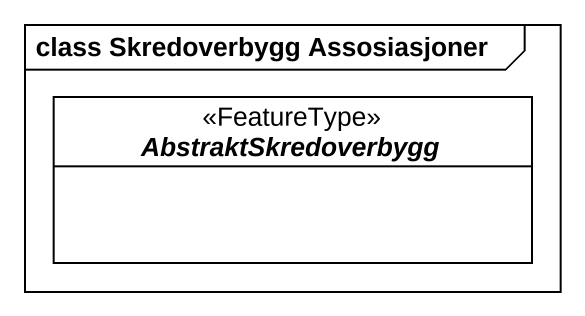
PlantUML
@startuml
mainframe class Skredoverbygg Assosiasjoner
hide circle
hide empty members
abstract class AbstraktSkredoverbygg <<FeatureType>>
@enduml
